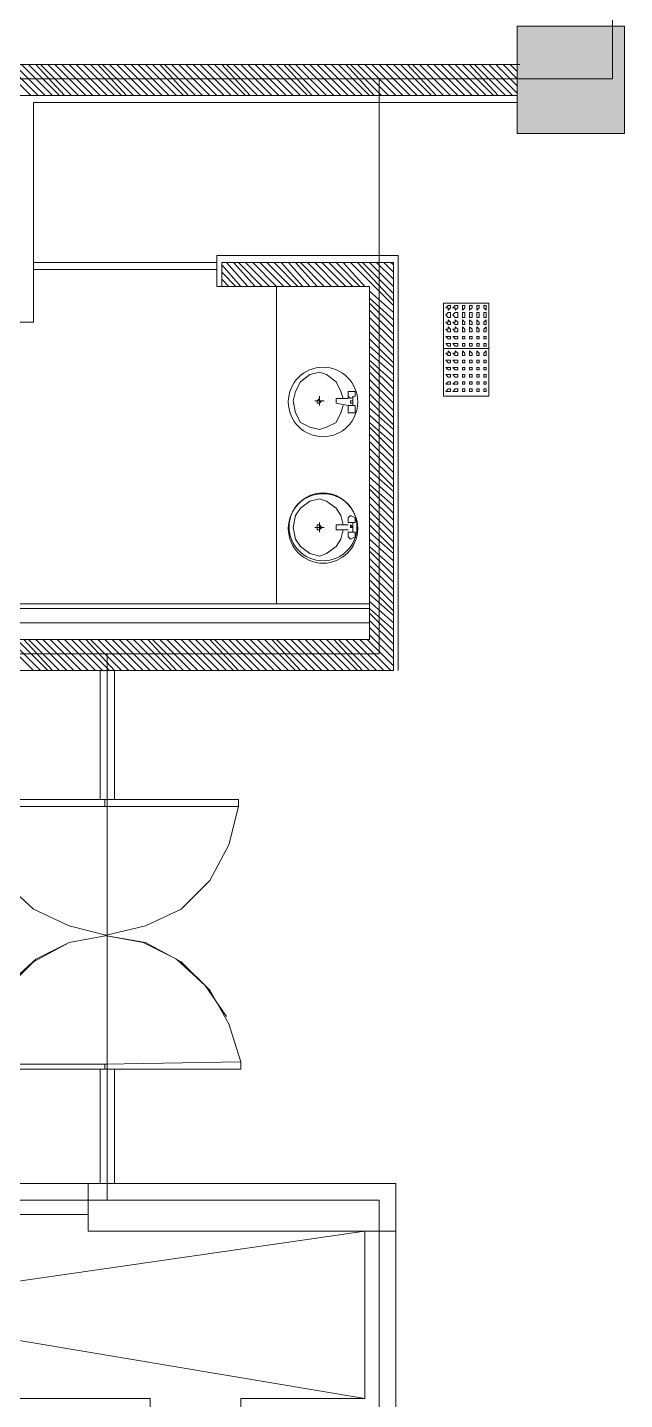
# Model space of a CAD drawing. Header units: millimetres. Extents: x -4011 to 126995, y -1911 to 106700.
# Drawn here: x 67904 to 71798, y 56370 to 65308 of the extents above; entities that cross this region are included whole.
import ezdxf

# ---------------------------------------------------------------- set-up
doc = ezdxf.new("R2010")
doc.units = ezdxf.units.MM
doc.layers.add('PDF_솔리드 채우기', color=7, linetype='Continuous')
doc.layers.add('PDF_형상', color=7, linetype='Continuous')

msp = doc.modelspace()

# ---------------------------------------------------------------- linework, layer by layer
at = {"layer": 'PDF_솔리드 채우기', "transparency": 33554559}
for points in [[(71098.4, 65316.1), (71098.4, 64616.6), (71797.9, 64616.6)], [(71098.4, 65316.1), (71797.9, 65316.1), (71797.9, 64616.6)], [(71098.4, 64616.6), (71797.9, 64616.6), (71797.9, 64616.6)]]:
    msp.add_solid(points, dxfattribs=at)
at = {"layer": 'PDF_형상', "lineweight": 5}
for points in [[(71704.7, 34538.9), (71704.7, 42217.6), (68207.3, 42217.6), (62704.7, 42217.6), (62704.7, 46228), (65751.3, 46228), (65751.3, 49772), (70196.9, 49772), (70196.9, 51171), (62456, 51171), (62456, 56269.4), (62704.7, 56269.4), (70196.9, 56269.4), (70196.9, 57668.4), (65751.3, 57668.4), (65751.3, 61228), (62440.4, 61228), (62440.4, 87730.6)], [(71720.2, 87730.6), (71720.2, 64974.1), (70196.9, 64974.1), (70196.9, 61228), (68424.9, 61228), (68424.9, 57668.4), (70196.9, 57668.4), (70196.9, 49772), (65751.3, 49772), (65751.3, 46228), (70196.9, 46228), (70196.9, 42217.6), (71704.7, 42217.6), (71704.7, 30979.3)], [(62953.4, 65067.4), (71098.4, 65067.4), (71114, 65067.4)], [(67725.4, 65067.4), (67927.5, 64865.3)], [(67772, 65067.4), (67974.1, 64865.3)], [(67818.6, 65067.4), (68020.7, 64865.3)], [(67865.3, 65067.4), (68067.4, 64865.3)], [(67911.9, 65067.4), (68114, 64865.3)], [(67958.5, 65067.4), (68145.1, 64865.3)], [(67989.6, 65067.4), (68191.7, 64865.3)], [(68036.3, 65067.4), (68238.3, 64865.3)], [(68082.9, 65067.4), (68285, 64865.3)], [(68129.5, 65067.4), (68331.6, 64865.3)], [(68176.2, 65067.4), (68378.2, 64865.3)], [(68222.8, 65067.4), (68424.9, 64865.3)], [(68269.4, 65067.4), (68471.5, 64865.3)], [(68316.1, 65067.4), (68518.1, 64865.3)], [(68362.7, 65067.4), (68549.2, 64865.3)], [(68393.8, 65067.4), (68595.9, 64865.3)], [(68440.4, 65067.4), (68642.5, 64865.3)], [(68487, 65067.4), (68689.1, 64865.3)], [(68533.7, 65067.4), (68735.8, 64865.3)], [(68580.3, 65067.4), (68782.4, 64865.3)], [(68626.9, 65067.4), (68829, 64865.3)], [(68673.6, 65067.4), (68875.6, 64865.3)], [(68720.2, 65067.4), (68922.3, 64865.3)], [(68766.8, 65067.4), (68953.4, 64865.3)], [(68797.9, 65067.4), (69000, 64865.3)], [(68844.6, 65067.4), (69046.6, 64865.3)], [(68891.2, 65067.4), (69093.3, 64865.3)], [(68937.8, 65067.4), (69139.9, 64865.3)], [(68984.5, 65067.4), (69186.5, 64865.3)], [(69031.1, 65067.4), (69233.2, 64865.3)], [(69077.7, 65067.4), (69279.8, 64865.3)], [(69124.4, 65067.4), (69326.4, 64865.3)], [(69171, 65067.4), (69357.5, 64865.3)], [(69202.1, 65067.4), (69404.1, 64865.3)], [(69248.7, 65067.4), (69450.8, 64865.3)], [(69295.3, 65067.4), (69497.4, 64865.3)], [(69342, 65067.4), (69544, 64865.3)], [(69388.6, 65067.4), (69590.7, 64865.3)], [(69435.2, 65067.4), (69637.3, 64865.3)], [(69481.9, 65067.4), (69683.9, 64865.3)], [(69528.5, 65067.4), (69730.6, 64865.3)], [(69575.1, 65067.4), (69761.7, 64865.3)], [(69606.2, 65067.4), (69808.3, 64865.3)], [(69652.9, 65067.4), (69854.9, 64865.3)], [(69699.5, 65067.4), (69901.6, 64865.3)], [(69746.1, 65067.4), (69948.2, 64865.3)], [(69792.7, 65067.4), (69994.8, 64865.3)], [(69839.4, 65067.4), (70041.5, 64865.3)], [(69886, 65067.4), (70088.1, 64865.3)], [(69932.6, 65067.4), (70134.7, 64865.3)], [(69979.3, 65067.4), (70165.8, 64865.3)], [(70010.4, 65067.4), (70212.4, 64865.3)], [(70057, 65067.4), (70259.1, 64865.3)], [(70103.6, 65067.4), (70305.7, 64865.3)], [(70150.3, 65067.4), (70352.3, 64865.3)], [(70196.9, 65067.4), (70399, 64865.3)], [(70243.5, 65067.4), (70445.6, 64865.3)], [(70290.2, 65067.4), (70492.2, 64865.3)], [(70336.8, 65067.4), (70538.9, 64865.3)], [(70383.4, 65067.4), (70569.9, 64865.3)], [(70414.5, 65067.4), (70616.6, 64865.3)], [(70461.1, 65067.4), (70663.2, 64865.3)], [(70507.8, 65067.4), (70709.8, 64865.3)], [(70554.4, 65067.4), (70756.5, 64865.3)], [(70601, 65067.4), (70803.1, 64865.3)], [(70647.7, 65067.4), (70849.7, 64865.3)], [(70694.3, 65067.4), (70896.4, 64865.3)], [(70740.9, 65067.4), (70943, 64865.3)], [(70787.6, 65067.4), (70974.1, 64865.3)], [(70818.7, 65067.4), (71020.7, 64865.3)], [(70865.3, 65067.4), (71067.4, 64865.3)], [(70911.9, 65067.4), (71098.4, 64880.8)], [(70958.5, 65067.4), (71098.4, 64927.5)], [(71005.2, 65067.4), (71098.4, 64974.1)], [(71051.8, 65067.4), (71098.4, 65020.7)], [(62953.4, 64865.3), (71098.4, 64865.3)], [(71098.4, 64818.7), (67943, 64818.7), (67943, 63388.6), (67756.5, 63388.6), (67756.5, 63419.7), (67507.8, 63419.7), (67507.8, 63466.3), (67507.8, 63419.7)], [(62751.3, 64678.8), (62751.3, 61430.1), (70134.7, 61430.1)], [(69171, 63621.8), (69139.9, 63621.8), (69139.9, 63823.8), (70321.2, 63823.8), (70321.2, 61119.2)], [(62844.6, 61321.2), (70134.7, 61321.2), (70134.7, 63621.8), (69171, 63621.8), (69171, 63777.2), (70290.2, 63777.2), (70290.2, 61119.2), (62549.2, 61119.2), (70290.2, 61119.2)], [(69171, 63761.7), (69295.3, 63621.8)], [(69202.1, 63777.2), (69342, 63621.8)], [(69248.7, 63777.2), (69388.6, 63621.8)], [(69279.8, 63777.2), (69435.2, 63621.8)], [(69326.4, 63777.2), (69481.9, 63621.8)], [(69528.5, 61554.4), (69528.5, 63621.8), (69373.1, 63777.2)], [(69419.7, 63777.2), (69575.1, 63621.8)], [(69466.3, 63777.2), (69621.8, 63621.8)], [(69513, 63777.2), (69668.4, 63621.8)], [(69559.6, 63777.2), (69699.5, 63621.8)], [(69606.2, 63777.2), (69746.1, 63621.8)], [(69652.9, 63777.2), (69792.7, 63621.8)], [(69683.9, 63777.2), (69839.4, 63621.8)], [(69730.6, 63777.2), (69886, 63621.8)], [(69777.2, 63777.2), (69932.6, 63621.8)], [(69823.8, 63777.2), (69979.3, 63621.8)], [(69870.5, 63777.2), (70025.9, 63621.8)], [(69917.1, 63777.2), (70072.5, 63621.8)], [(69963.7, 63777.2), (70103.6, 63621.8)], [(70010.4, 63777.2), (70290.2, 63497.4)], [(70057, 63777.2), (70290.2, 63528.5)], [(70088.1, 63777.2), (70290.2, 63575.1)], [(70134.7, 63777.2), (70290.2, 63621.8)], [(70181.3, 63777.2), (70290.2, 63668.4)], [(70228, 63777.2), (70290.2, 63715)], [(70274.6, 63777.2), (70290.2, 63761.7)], [(69171, 63715), (69264.2, 63621.8)], [(69171, 63668.4), (69217.6, 63621.8)], [(70134.7, 63590.7), (70290.2, 63450.8)], [(70134.7, 63544), (70290.2, 63404.1)], [(70134.7, 63513), (70290.2, 63357.5)], [(70134.7, 63466.3), (70290.2, 63310.9)], [(70134.7, 63419.7), (70290.2, 63264.2)], [(70134.7, 63373.1), (70290.2, 63217.6)], [(70134.7, 63326.4), (70290.2, 63171)], [(70134.7, 63279.8), (70290.2, 63124.3)], [(70321.2, 63108.8), (70321.2, 63310.9), (70321.2, 63108.8)], [(70134.7, 63233.2), (70290.2, 63093.3)], [(70134.7, 63186.5), (70290.2, 63046.6)], [(70134.7, 63139.9), (70290.2, 63000)], [(70134.7, 63108.8), (70290.2, 62953.4)], [(69963.7, 62891.2), (69948.2, 62937.8), (69917.1, 63000), (69854.9, 63046.6), (69808.3, 63062.2), (69746.1, 63046.6), (69683.9, 63000), (69652.9, 62937.8), (69637.3, 62875.6), (69652.9, 62797.9), (69683.9, 62735.7), (69746.1, 62704.7), (69808.3, 62689.1), (69854.9, 62704.7), (69917.1, 62735.7), (69948.2, 62797.9), (69963.7, 62844.6)], [(70134.7, 63062.2), (70290.2, 62906.7)], [(70134.7, 63015.5), (70290.2, 62860.1)], [(70134.7, 62968.9), (70290.2, 62813.5)], [(69777.2, 62875.6), (69839.4, 62875.6)], [(69808.3, 62844.6), (69808.3, 62906.7)], [(69994.8, 62844.6), (70010.4, 62844.6), (69994.8, 62844.6), (69917.1, 62860.1), (69917.1, 62891.2), (69994.8, 62891.2), (69994.8, 62906.7)], [(70025.9, 62844.6), (70025.9, 62906.7)], [(70134.7, 62922.3), (70290.2, 62766.8)], [(70134.7, 62875.6), (70290.2, 62720.2)], [(70134.7, 62829), (70290.2, 62689.1)], [(70134.7, 62782.4), (70290.2, 62642.5)], [(70134.7, 62735.7), (70290.2, 62595.9)], [(70134.7, 62704.7), (70290.2, 62549.2)], [(70134.7, 62658), (70290.2, 62502.6)], [(70134.7, 62611.4), (70290.2, 62456)], [(70134.7, 62564.8), (70290.2, 62409.3)], [(70134.7, 62518.1), (70290.2, 62362.7)], [(70134.7, 62471.5), (70290.2, 62316.1)], [(70134.7, 62424.9), (70290.2, 62285)], [(70134.7, 62378.2), (70290.2, 62238.3)], [(70134.7, 62331.6), (70290.2, 62191.7)], [(70134.7, 62300.5), (70290.2, 62145.1)], [(69963.7, 62067.4), (69948.2, 62129.5), (69917.1, 62176.2), (69854.9, 62222.8), (69808.3, 62238.3), (69746.1, 62222.8), (69683.9, 62176.2), (69652.9, 62129.5), (69637.3, 62051.8), (69652.9, 61974.1), (69683.9, 61927.5), (69746.1, 61880.8), (69808.3, 61865.3), (69854.9, 61880.8), (69917.1, 61927.5), (69948.2, 61974.1), (69963.7, 62036.3)], [(70134.7, 62253.9), (70290.2, 62098.4)], [(70134.7, 62207.3), (70290.2, 62051.8)], [(70134.7, 62160.6), (70290.2, 62005.2)], [(69777.2, 62051.8), (69839.4, 62051.8)], [(69808.3, 62020.7), (69808.3, 62082.9)], [(69994.8, 62036.3), (69917.1, 62036.3), (69917.1, 62067.4), (69994.8, 62067.4)], [(70025.9, 62020.7), (70025.9, 62082.9)], [(70134.7, 62114), (70290.2, 61958.5)], [(70134.7, 62067.4), (70290.2, 61911.9)], [(70134.7, 62020.7), (70290.2, 61880.8)], [(70134.7, 61974.1), (70290.2, 61834.2)], [(70134.7, 61927.5), (70290.2, 61787.6)], [(70134.7, 61896.4), (70290.2, 61740.9)], [(70134.7, 61849.7), (70290.2, 61694.3)], [(70134.7, 61803.1), (70290.2, 61647.7)], [(70134.7, 61756.5), (70290.2, 61601)], [(70134.7, 61709.8), (70290.2, 61554.4)], [(62658, 61647.7), (62751.3, 61554.4), (70134.7, 61554.4)], [(70134.7, 61663.2), (70290.2, 61507.8)], [(70134.7, 61616.6), (70290.2, 61476.7)], [(62751.3, 61523.3), (70134.7, 61523.3), (70290.2, 61383.4)], [(70134.7, 61569.9), (70290.2, 61430.1)], [(70134.7, 61492.2), (70290.2, 61336.8)], [(70134.7, 61445.6), (70290.2, 61290.2)], [(67740.9, 61321.2), (67943, 61119.2)], [(67787.6, 61321.2), (67989.6, 61119.2)], [(67834.2, 61321.2), (68036.3, 61119.2)], [(67880.8, 61321.2), (68067.4, 61119.2)], [(67911.9, 61321.2), (68114, 61119.2)], [(67958.5, 61321.2), (68160.6, 61119.2)], [(68005.2, 61321.2), (68207.3, 61119.2)], [(68051.8, 61321.2), (68253.9, 61119.2)], [(68098.4, 61321.2), (68300.5, 61119.2)], [(68145.1, 61321.2), (68347.1, 61119.2)], [(68191.7, 61321.2), (68393.8, 61119.2)], [(68238.3, 61321.2), (68440.4, 61119.2)], [(68285, 61321.2), (68471.5, 61119.2), (68471.5, 60279.8), (68471.5, 61119.2)], [(68316.1, 61321.2), (68518.1, 61119.2)], [(68362.7, 61321.2), (68564.8, 61119.2)], [(68409.3, 61321.2), (68611.4, 61119.2)], [(68456, 61321.2), (68658, 61119.2)], [(68502.6, 61321.2), (68704.7, 61119.2)], [(68549.2, 61321.2), (68751.3, 61119.2)], [(68595.9, 61321.2), (68797.9, 61119.2)], [(68642.5, 61321.2), (68844.6, 61119.2)], [(68689.1, 61321.2), (68875.6, 61119.2)], [(68720.2, 61321.2), (68922.3, 61119.2)], [(68766.8, 61321.2), (68968.9, 61119.2)], [(68813.5, 61321.2), (69015.5, 61119.2)], [(68860.1, 61321.2), (69062.2, 61119.2)], [(68906.7, 61321.2), (69108.8, 61119.2)], [(68953.4, 61321.2), (69155.4, 61119.2)], [(69000, 61321.2), (69202.1, 61119.2)], [(69046.6, 61321.2), (69248.7, 61119.2)], [(69093.3, 61321.2), (69279.8, 61119.2)], [(69124.4, 61321.2), (69326.4, 61119.2)], [(69171, 61321.2), (69373.1, 61119.2)], [(69217.6, 61321.2), (69419.7, 61119.2)], [(69264.2, 61321.2), (69466.3, 61119.2)], [(69310.9, 61321.2), (69513, 61119.2)], [(69357.5, 61321.2), (69559.6, 61119.2)], [(69404.1, 61321.2), (69606.2, 61119.2)], [(69450.8, 61321.2), (69652.9, 61119.2)], [(69497.4, 61321.2), (69683.9, 61119.2)], [(69528.5, 61321.2), (69730.6, 61119.2)], [(69575.1, 61321.2), (69777.2, 61119.2)], [(69621.8, 61321.2), (69823.8, 61119.2)], [(69668.4, 61321.2), (69870.5, 61119.2)], [(69715, 61321.2), (69917.1, 61119.2)], [(69761.7, 61321.2), (69963.7, 61119.2)], [(69808.3, 61321.2), (70010.4, 61119.2)], [(69854.9, 61321.2), (70057, 61119.2)], [(69901.6, 61321.2), (70088.1, 61119.2)], [(69932.6, 61321.2), (70134.7, 61119.2)], [(69979.3, 61321.2), (70181.3, 61119.2)], [(70025.9, 61321.2), (70228, 61119.2)], [(70072.5, 61321.2), (70274.6, 61119.2)], [(70119.2, 61321.2), (70290.2, 61150.3)], [(70134.7, 61399), (70290.2, 61243.5)], [(70134.7, 61352.3), (70290.2, 61196.9)], [(67554.4, 60233.2), (67616.6, 59984.5), (67740.9, 59751.3), (67943, 59564.8), (68176.2, 59456), (68424.9, 59393.8), (68176.2, 59347.1), (67958.5, 59238.3), (67772, 59067.4), (67632.1, 58865.3)], [(68409.3, 59393.8), (68673.6, 59456), (68906.7, 59564.8), (69093.3, 59751.3), (69217.6, 59984.5), (69279.8, 60233.2)], [(68424.9, 59393.8), (68176.2, 59347.1), (67943, 59222.8), (67756.5, 59036.3), (67616.6, 58818.7), (67554.4, 58554.4)], [(69202.1, 58865.3), (69062.2, 59067.4), (68875.6, 59238.3), (68658, 59347.1), (68409.3, 59393.8)], [(69295.3, 58569.9), (69217.6, 58818.7), (69093.3, 59036.3), (68906.7, 59222.8), (68673.6, 59347.1), (68409.3, 59393.8)], [(68378.2, 58523.3), (68378.2, 57777.2)], [(68471.5, 58523.3), (68471.5, 57777.2)], [(62549.2, 56378.2), (70103.6, 57466.3), (70103.6, 56378.2), (69295.3, 56378.2), (69295.3, 56176.2), (70305.7, 56176.2), (70305.7, 57777.2), (62953.4, 57777.2)], [(70305.7, 57466.3), (68300.5, 57466.3), (68300.5, 57777.2)], [(68300.5, 57575.1), (62953.4, 57575.1), (70103.6, 56378.2)], [(62347.1, 57171), (62347.1, 55523.3), (62549.2, 55523.3), (62549.2, 56176.2), (68704.7, 56176.2), (68704.7, 56378.2), (62549.2, 56378.2), (62549.2, 57171)]]:
    msp.add_lwpolyline(points, dxfattribs=at)
for points in [[(71720.2, 68720.2), (71720.2, 64974.1), (70196.9, 64974.1), (62440.4, 64974.1), (62440.4, 68720.2)], [(71797.9, 65316.1), (71098.4, 65316.1), (71098.4, 64616.6), (71797.9, 64616.6)], [(62440.4, 64974.1), (62440.4, 61228), (65751.3, 61228), (68424.9, 61228), (70196.9, 61228), (70196.9, 64974.1)], [(67943, 63777.2), (69139.9, 63777.2)], [(67943, 63777.2), (69139.9, 63777.2)], [(67943, 63730.6), (69139.9, 63730.6)], [(67943, 63730.6), (69139.9, 63730.6)], [(70616.6, 63217.6), (70616.6, 63513), (70911.9, 63513), (70911.9, 63217.6)], [(70663.2, 63481.9), (70663.2, 63497.4), (70647.7, 63497.4), (70632.1, 63481.9), (70647.7, 63481.9), (70647.7, 63466.3)], [(70709.8, 63481.9), (70709.8, 63497.4), (70694.3, 63497.4), (70678.8, 63481.9), (70694.3, 63481.9), (70694.3, 63466.3)], [(70756.5, 63481.9), (70756.5, 63497.4), (70740.9, 63497.4), (70740.9, 63481.9), (70740.9, 63466.3)], [(70803.1, 63481.9), (70803.1, 63497.4), (70787.6, 63497.4), (70787.6, 63481.9), (70787.6, 63466.3)], [(70849.7, 63481.9), (70849.7, 63497.4), (70834.2, 63497.4), (70834.2, 63481.9), (70834.2, 63466.3)], [(70896.4, 63481.9), (70896.4, 63497.4), (70880.8, 63497.4), (70880.8, 63481.9), (70896.4, 63466.3)], [(70663.2, 63435.2), (70663.2, 63450.8), (70647.7, 63450.8), (70632.1, 63435.2), (70647.7, 63419.7), (70663.2, 63419.7)], [(70663.2, 63388.6), (70647.7, 63404.1), (70647.7, 63388.6), (70632.1, 63388.6), (70647.7, 63373.1), (70663.2, 63373.1)], [(70709.8, 63435.2), (70709.8, 63450.8), (70694.3, 63450.8), (70678.8, 63435.2), (70694.3, 63419.7), (70709.8, 63419.7)], [(70709.8, 63388.6), (70694.3, 63404.1), (70694.3, 63388.6), (70678.8, 63388.6), (70694.3, 63373.1), (70709.8, 63373.1)], [(70756.5, 63435.2), (70756.5, 63450.8), (70740.9, 63450.8), (70740.9, 63435.2), (70740.9, 63419.7), (70756.5, 63419.7)], [(70756.5, 63388.6), (70740.9, 63404.1), (70740.9, 63388.6), (70740.9, 63373.1), (70756.5, 63373.1)], [(70803.1, 63435.2), (70803.1, 63450.8), (70787.6, 63450.8), (70787.6, 63435.2), (70787.6, 63419.7), (70803.1, 63419.7)], [(70803.1, 63388.6), (70787.6, 63404.1), (70787.6, 63388.6), (70787.6, 63373.1), (70803.1, 63373.1)], [(70849.7, 63435.2), (70849.7, 63450.8), (70834.2, 63450.8), (70834.2, 63435.2), (70834.2, 63419.7), (70849.7, 63419.7)], [(70849.7, 63388.6), (70834.2, 63404.1), (70834.2, 63388.6), (70834.2, 63373.1), (70849.7, 63373.1)], [(70896.4, 63435.2), (70896.4, 63450.8), (70880.8, 63450.8), (70880.8, 63435.2), (70880.8, 63419.7), (70896.4, 63419.7)], [(70896.4, 63388.6), (70896.4, 63404.1), (70880.8, 63388.6), (70880.8, 63373.1), (70896.4, 63373.1)], [(70663.2, 63342), (70647.7, 63357.5), (70647.7, 63342), (70632.1, 63342), (70647.7, 63326.4), (70663.2, 63326.4)], [(70663.2, 63295.3), (70647.7, 63295.3), (70632.1, 63295.3), (70647.7, 63279.8), (70663.2, 63279.8)], [(70709.8, 63342), (70694.3, 63357.5), (70694.3, 63342), (70678.8, 63342), (70694.3, 63326.4), (70709.8, 63326.4)], [(70709.8, 63295.3), (70694.3, 63295.3), (70678.8, 63295.3), (70694.3, 63279.8), (70709.8, 63279.8)], [(70756.5, 63342), (70740.9, 63357.5), (70740.9, 63342), (70740.9, 63326.4), (70756.5, 63326.4)], [(70756.5, 63295.3), (70740.9, 63295.3), (70740.9, 63279.8), (70756.5, 63279.8)], [(70803.1, 63342), (70787.6, 63357.5), (70787.6, 63342), (70787.6, 63326.4), (70803.1, 63326.4)], [(70803.1, 63295.3), (70787.6, 63295.3), (70787.6, 63279.8), (70803.1, 63279.8)], [(70849.7, 63342), (70834.2, 63357.5), (70834.2, 63342), (70834.2, 63326.4), (70849.7, 63326.4)], [(70849.7, 63295.3), (70834.2, 63295.3), (70834.2, 63279.8), (70849.7, 63279.8)], [(70896.4, 63342), (70896.4, 63357.5), (70880.8, 63342), (70880.8, 63326.4), (70896.4, 63326.4)], [(70896.4, 63295.3), (70880.8, 63295.3), (70880.8, 63279.8), (70896.4, 63279.8)], [(70616.6, 63217.6), (70911.9, 63217.6), (70911.9, 62906.7), (70616.6, 62906.7)], [(70663.2, 63248.7), (70647.7, 63248.7), (70632.1, 63248.7), (70647.7, 63233.2), (70663.2, 63233.2)], [(70663.2, 63186.5), (70647.7, 63202.1), (70647.7, 63186.5), (70632.1, 63186.5), (70647.7, 63171), (70663.2, 63171)], [(70709.8, 63248.7), (70694.3, 63248.7), (70678.8, 63248.7), (70694.3, 63233.2), (70709.8, 63233.2)], [(70709.8, 63186.5), (70694.3, 63202.1), (70694.3, 63186.5), (70678.8, 63186.5), (70694.3, 63171), (70709.8, 63171)], [(70756.5, 63248.7), (70740.9, 63248.7), (70740.9, 63233.2), (70756.5, 63233.2)], [(70756.5, 63186.5), (70740.9, 63202.1), (70740.9, 63186.5), (70740.9, 63171), (70756.5, 63171)], [(70803.1, 63248.7), (70787.6, 63248.7), (70787.6, 63233.2), (70803.1, 63233.2)], [(70803.1, 63186.5), (70787.6, 63202.1), (70787.6, 63186.5), (70787.6, 63171), (70803.1, 63171)], [(70849.7, 63248.7), (70834.2, 63248.7), (70834.2, 63233.2), (70849.7, 63233.2)], [(70849.7, 63186.5), (70834.2, 63202.1), (70834.2, 63186.5), (70834.2, 63171), (70849.7, 63171)], [(70896.4, 63248.7), (70880.8, 63248.7), (70880.8, 63233.2), (70896.4, 63233.2)], [(70896.4, 63186.5), (70896.4, 63202.1), (70880.8, 63186.5), (70880.8, 63171), (70896.4, 63171)], [(70663.2, 63139.9), (70647.7, 63139.9), (70632.1, 63139.9), (70647.7, 63124.3), (70663.2, 63124.3)], [(70709.8, 63139.9), (70694.3, 63139.9), (70678.8, 63139.9), (70694.3, 63124.3), (70709.8, 63124.3)], [(70756.5, 63139.9), (70740.9, 63139.9), (70740.9, 63124.3), (70756.5, 63124.3)], [(70803.1, 63139.9), (70787.6, 63139.9), (70787.6, 63124.3), (70803.1, 63124.3)], [(70849.7, 63139.9), (70834.2, 63139.9), (70834.2, 63124.3), (70849.7, 63124.3)], [(70896.4, 63139.9), (70880.8, 63139.9), (70880.8, 63124.3), (70896.4, 63124.3)], [(70663.2, 63093.3), (70647.7, 63093.3), (70632.1, 63093.3), (70647.7, 63077.7), (70663.2, 63077.7)], [(70663.2, 63046.6), (70647.7, 63046.6), (70632.1, 63046.6), (70647.7, 63031.1), (70663.2, 63031.1)], [(70709.8, 63093.3), (70694.3, 63093.3), (70678.8, 63093.3), (70694.3, 63077.7), (70709.8, 63077.7)], [(70709.8, 63046.6), (70694.3, 63046.6), (70678.8, 63046.6), (70694.3, 63031.1), (70709.8, 63031.1)], [(70756.5, 63093.3), (70740.9, 63093.3), (70740.9, 63077.7), (70756.5, 63077.7)], [(70756.5, 63046.6), (70740.9, 63046.6), (70740.9, 63031.1), (70756.5, 63031.1)], [(70803.1, 63093.3), (70787.6, 63093.3), (70787.6, 63077.7), (70803.1, 63077.7)], [(70803.1, 63046.6), (70787.6, 63046.6), (70787.6, 63031.1), (70803.1, 63031.1)], [(70849.7, 63093.3), (70834.2, 63093.3), (70834.2, 63077.7), (70849.7, 63077.7)], [(70849.7, 63046.6), (70834.2, 63046.6), (70834.2, 63031.1), (70849.7, 63031.1)], [(70896.4, 63093.3), (70880.8, 63093.3), (70880.8, 63077.7), (70896.4, 63077.7)], [(70896.4, 63046.6), (70880.8, 63046.6), (70880.8, 63031.1), (70896.4, 63031.1)], [(70010.4, 62891.2), (70041.5, 62906.7), (70041.5, 62922.3), (70041.5, 62937.8), (70010.4, 62937.8), (69994.8, 62937.8), (69994.8, 62922.3), (69994.8, 62906.7)], [(70663.2, 62984.5), (70663.2, 63000), (70647.7, 63000), (70632.1, 62984.5), (70647.7, 62984.5)], [(70663.2, 62937.8), (70663.2, 62953.4), (70647.7, 62953.4), (70632.1, 62937.8), (70647.7, 62937.8)], [(70709.8, 62984.5), (70709.8, 63000), (70694.3, 63000), (70678.8, 62984.5), (70694.3, 62984.5)], [(70709.8, 62937.8), (70709.8, 62953.4), (70694.3, 62953.4), (70678.8, 62937.8), (70694.3, 62937.8)], [(70756.5, 62984.5), (70756.5, 63000), (70740.9, 63000), (70740.9, 62984.5)], [(70756.5, 62937.8), (70756.5, 62953.4), (70740.9, 62953.4), (70740.9, 62937.8)], [(70803.1, 62984.5), (70803.1, 63000), (70787.6, 63000), (70787.6, 62984.5)], [(70803.1, 62937.8), (70803.1, 62953.4), (70787.6, 62953.4), (70787.6, 62937.8)], [(70849.7, 62984.5), (70849.7, 63000), (70834.2, 63000), (70834.2, 62984.5)], [(70849.7, 62937.8), (70849.7, 62953.4), (70834.2, 62953.4), (70834.2, 62937.8)], [(70896.4, 62984.5), (70896.4, 63000), (70880.8, 63000), (70880.8, 62984.5)], [(70896.4, 62937.8), (70896.4, 62953.4), (70880.8, 62953.4), (70880.8, 62937.8)], [(69808.3, 62860.1), (69823.8, 62875.6), (69808.3, 62875.6), (69808.3, 62891.2), (69792.7, 62875.6), (69792.7, 62860.1)], [(70010.4, 62797.9), (70041.5, 62797.9), (70041.5, 62813.5), (70041.5, 62844.6), (70010.4, 62844.6), (69994.8, 62844.6), (69994.8, 62813.5), (69994.8, 62797.9)], [(70010.4, 62860.1), (70025.9, 62860.1), (70025.9, 62875.6), (70010.4, 62875.6)], [(70010.4, 62082.9), (70041.5, 62082.9), (70041.5, 62098.4), (70041.5, 62114), (70010.4, 62129.5), (69994.8, 62114), (69994.8, 62098.4), (69994.8, 62082.9)], [(69808.3, 62036.3), (69823.8, 62051.8), (69808.3, 62067.4), (69792.7, 62067.4), (69792.7, 62051.8), (69792.7, 62036.3)], [(70010.4, 62082.9), (69994.8, 62082.9)], [(70010.4, 62051.8), (70025.9, 62051.8), (70010.4, 62067.4)], [(70010.4, 61974.1), (70041.5, 61989.6), (70041.5, 62005.2), (70041.5, 62020.7), (70010.4, 62020.7), (69994.8, 62020.7), (69994.8, 62005.2), (69994.8, 61989.6)], [(70010.4, 62020.7), (69994.8, 62020.7)], [(65751.3, 61228), (65751.3, 57668.4), (68424.9, 57668.4), (68424.9, 61228)], [(68378.2, 60279.8), (68378.2, 61119.2)], [(68424.9, 60279.8), (67554.4, 60279.8), (67554.4, 60233.2), (68424.9, 60233.2)], [(67554.4, 60233.2), (68424.9, 60233.2), (68424.9, 60279.8), (67554.4, 60279.8)], [(68409.3, 60279.8), (68409.3, 60233.2), (69279.8, 60233.2), (69279.8, 60279.8)], [(69279.8, 60233.2), (68409.3, 60233.2), (68409.3, 60279.8), (69279.8, 60279.8)], [(68424.9, 58523.3), (67554.4, 58523.3), (67554.4, 58554.4), (68424.9, 58554.4)], [(67554.4, 58554.4), (68424.9, 58554.4), (68424.9, 58523.3), (67554.4, 58523.3)], [(68409.3, 58523.3), (68409.3, 58554.4), (69295.3, 58569.9), (69295.3, 58523.3)], [(69295.3, 58569.9), (69295.3, 58523.3), (68409.3, 58523.3), (68409.3, 58554.4)], [(70305.7, 57777.2), (62347.1, 57777.2), (62347.1, 49678.8), (70305.7, 49678.8)]]:
    msp.add_lwpolyline(points, close=True, dxfattribs=at)
for centre, radius in [((69831.6, 62868.6), 226.2), ((69831.6, 62868.6), 226.2), ((69831.6, 62044.7), 226.2), ((69831.6, 62055.1), 221.1)]:
    msp.add_circle(centre, radius, dxfattribs=at)

doc.saveas('drawing.dxf')
